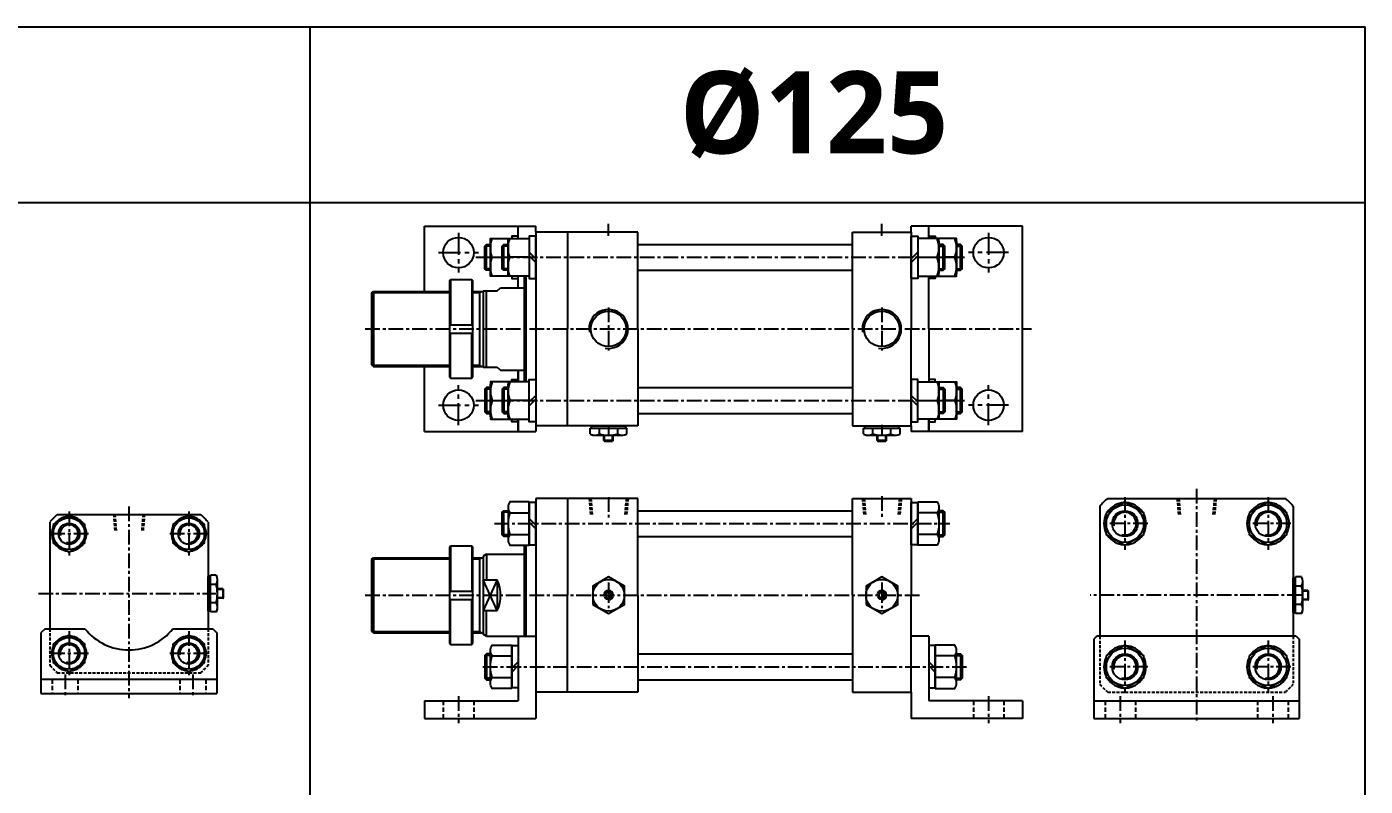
# Model space of a CAD drawing. Extents: x -819 to 7462, y 0 to 3630.
# Drawn here: x 3336 to 4477, y 2983 to 3630 of the extents above; entities that cross this region are included whole.
import ezdxf

# ---------------------------------------------------------------- set-up
doc = ezdxf.new("R2010")
doc.units = 0
doc.header["$LTSCALE"] = 10
doc.header["$MEASUREMENT"] = 0
for name, pattern in [('CENTER', [2, 1.25, -0.25, 0.25, -0.25]), ('CENTERX2', [4, 2.5, -0.5, 0.5, -0.5]), ('HIDDEN', [0.375, 0.25, -0.125]), ('HIDDENX2', [0.75, 0.5, -0.25])]:
    doc.linetypes.add(name, pattern=pattern)
doc.layers.get('0').update_dxf_attribs({"linetype": 'CONTINUOUS'})
doc.layers.get('DEFPOINTS').update_dxf_attribs({"linetype": 'CONTINUOUS'})
for name, color, linetype in [('CEN', 1, 'CENTERX2'), ('CENTER', 1, 'CENTER'), ('HID', 2, 'HIDDENX2'), ('Line', 7, 'CONTINUOUS'), ('ML', 7, 'CONTINUOUS'), ('THIN', 3, 'CONTINUOUS')]:
    doc.layers.add(name, color=color, linetype=linetype)
doc.styles.add('문자', font='romans.shx')

msp = doc.modelspace()

# ---------------------------------------------------------------- linework, layer by layer
for p, q in [((0, 3630), (4477.3, 3630)), ((3577.9, 2336), (3577.9, 3630)), ((4477.3, 2336), (4477.3, 3630)), ((4477.3, 3480), (0, 3480))]:
    msp.add_line(p, q)
at = {"color": 7, "linetype": 'Continuous'}
for p, q in [((3816.6, 3283.1), (3816.6, 3288.1)), ((3816.6, 3288.1), (3822.9, 3288.1)), ((3817.6, 3288.1), (3817.6, 3290.1)), ((3817.6, 3290.1), (3846.8, 3290.1)), ((3822.9, 3288.1), (3847.8, 3288.1)), ((3824.4, 3283.1), (3824.4, 3288.1)), ((3840, 3283.1), (3840, 3288.1)), ((3846.8, 3288.1), (3846.8, 3290.1)), ((3847.8, 3283.1), (3847.8, 3288.1)), ((4049.6, 3283.1), (4049.6, 3288.1)), ((4049.6, 3288.1), (4055.9, 3288.1)), ((4050.6, 3288.1), (4050.6, 3290.1)), ((4050.6, 3290.1), (4079.8, 3290.1)), ((4055.9, 3288.1), (4080.8, 3288.1)), ((4057.4, 3283.1), (4057.4, 3288.1)), ((4073, 3283.1), (4073, 3288.1)), ((4079.8, 3288.1), (4079.8, 3290.1)), ((4080.8, 3283.1), (4080.8, 3288.1)), ((3819.8, 3282.1), (3844.6, 3282.1)), ((3828.2, 3282.3), (3828.2, 3282.3)), ((3828.2, 3277.6), (3828.2, 3282.1)), ((3828.2, 3277.6), (3828.7, 3277.1)), ((3836.2, 3277.6), (3828.2, 3277.6)), ((3828.7, 3277.1), (3835.7, 3277.1)), ((3836.2, 3277.6), (3835.7, 3277.1)), ((3836.2, 3277.6), (3836.2, 3282.1)), ((4052.8, 3282.1), (4077.6, 3282.1)), ((4061.2, 3282.3), (4061.2, 3282.3)), ((4061.2, 3277.6), (4061.2, 3282.1)), ((4061.2, 3277.6), (4061.7, 3277.1)), ((4069.2, 3277.6), (4061.2, 3277.6)), ((4061.7, 3277.1), (4068.7, 3277.1)), ((4069.2, 3277.6), (4068.7, 3277.1)), ((4069.2, 3277.6), (4069.2, 3282.1)), ((3490.8, 3132.5), (3490.8, 3161.7)), ((3492.8, 3161.7), (3490.8, 3161.7)), ((3497.8, 3162.7), (3492.8, 3162.7)), ((3492.8, 3137.9), (3492.8, 3162.7)), ((4423, 3161.3), (4418, 3161.3)), ((4418, 3136.5), (4418, 3161.3)), ((3497.8, 3154.9), (3492.8, 3154.9)), ((3498.8, 3134.7), (3498.8, 3159.5)), ((3503.3, 3151.1), (3498.8, 3151.1)), ((3503.3, 3151.1), (3503.8, 3150.6)), ((3503.3, 3151.1), (3503.3, 3143.1)), ((3503.8, 3143.6), (3503.8, 3150.6)), ((4416, 3131.1), (4416, 3160.3)), ((4418, 3160.3), (4416, 3160.3)), ((4423, 3153.5), (4418, 3153.5)), ((4424, 3133.3), (4424, 3158.1)), ((4428.5, 3149.7), (4424, 3149.7)), ((4428.5, 3149.7), (4429, 3149.2)), ((4428.5, 3149.7), (4428.5, 3141.7)), ((3497.8, 3139.3), (3492.8, 3139.3)), ((3498.5, 3143.1), (3498.5, 3143.1)), ((3503.3, 3143.1), (3498.8, 3143.1)), ((3503.3, 3143.1), (3503.8, 3143.6)), ((4423.8, 3141.7), (4423.8, 3141.7)), ((4428.5, 3141.7), (4424, 3141.7)), ((4428.5, 3141.7), (4429, 3142.2)), ((4429, 3142.2), (4429, 3149.2)), ((3492.8, 3132.5), (3490.8, 3132.5)), ((3492.8, 3131.5), (3492.8, 3137.9)), ((3497.8, 3131.5), (3492.8, 3131.5)), ((4418, 3131.1), (4416, 3131.1)), ((4423, 3137.9), (4418, 3137.9)), ((4418, 3130.1), (4418, 3136.5)), ((4423, 3130.1), (4418, 3130.1))]:
    msp.add_line(p, q, dxfattribs=at)
for points in [[(3818.7, 3137.9), (3832.2, 3130.1), (3845.7, 3137.9), (3845.7, 3153.5), (3832.2, 3161.3), (3818.7, 3153.5)], [(4051.7, 3137.9), (4065.2, 3130.1), (4078.7, 3137.9), (4078.7, 3153.5), (4065.2, 3161.3), (4051.7, 3153.5)], [(3830.8, 3148.2), (3829.3, 3145.7), (3830.8, 3143.2), (3833.6, 3143.2), (3835.1, 3145.7), (3833.6, 3148.2)], [(4063.8, 3148.2), (4062.3, 3145.7), (4063.8, 3143.2), (4066.6, 3143.2), (4068.1, 3145.7), (4066.6, 3148.2)]]:
    msp.add_lwpolyline(points, close=True, dxfattribs=at)
for centre, radius in [((3832.2, 3145.7), 13.5), ((4065.2, 3145.7), 13.5), ((3832.2, 3145.7), 3.5), ((4065.2, 3145.7), 3.5)]:
    msp.add_circle(centre, radius, dxfattribs=at)
for centre, radius, start, end in [((3819.8, 3287.7), 5.62, 235.6158, 270), ((3820.5, 3290.3), 8.22, 241.7006, 298.2994), ((3832.2, 3313.4), 31.3, 255.6172, 270.0141), ((3832.2, 3313.4), 31.3, 269.9859, 284.3828), ((3843.9, 3290.3), 8.22, 241.7006, 298.2994), ((4052.8, 3287.7), 5.62, 235.6158, 270), ((4053.5, 3290.3), 8.22, 241.7006, 298.2994), ((4065.2, 3313.4), 31.3, 255.6172, 270.0141), ((4065.2, 3313.4), 31.3, 269.9859, 284.3828), ((4076.9, 3290.3), 8.22, 241.7006, 298.2994), ((3490.6, 3158.8), 8.22, 331.7006, 28.2994), ((4415.8, 3157.4), 8.22, 331.7006, 28.2994), ((3467.4, 3147.1), 31.3, 359.9859, 14.3828), ((4392.7, 3145.7), 31.3, 359.9859, 14.3828), ((3467.4, 3147.1), 31.3, 345.6172, 0.0141), ((3490.6, 3135.4), 8.22, 331.7006, 28.2994), ((4392.7, 3145.7), 31.3, 345.6172, 0.0141), ((3493.1, 3134.7), 5.62, 325.6158, 0), ((4415.8, 3134), 8.22, 331.7006, 28.2994), ((4418.4, 3133.3), 5.62, 325.6158, 0)]:
    msp.add_arc(centre, radius, start, end, dxfattribs=at)
at = {"layer": 'CEN', "linetype": 'CENTER', "ltscale": 1.5}
for p, q in [((3704.2, 3454.6), (3704.2, 3420.6)), ((4156.2, 3454.6), (4156.2, 3420.6)), ((3687.2, 3437.6), (3721.2, 3437.6)), ((4173.2, 3437.6), (4139.2, 3437.6)), ((3704.2, 3290.6), (3704.2, 3324.6)), ((4156.2, 3290.6), (4156.2, 3324.6)), ((3687.2, 3307.6), (3721.2, 3307.6)), ((4173.2, 3307.6), (4139.2, 3307.6))]:
    msp.add_line(p, q, dxfattribs=at)
at = {"layer": 'CEN', "color": 1, "linetype": 'CENTER'}
for p, q in [((3368.8, 3078.1), (3368.8, 3058.1)), ((3477.8, 3078.1), (3477.8, 3058.1)), ((3704.2, 3059.7), (3704.2, 3036.7)), ((4156.2, 3059.7), (4156.2, 3036.7)), ((4268.5, 3059.7), (4268.5, 3036.7)), ((4398.5, 3059.7), (4398.5, 3036.7))]:
    msp.add_line(p, q, dxfattribs=at)
at = {"layer": 'CENTER'}
for p, q in [((4272.5, 3229.2), (4272.5, 3184.3)), ((4394.5, 3229.2), (4394.5, 3184.3)), ((3372.3, 3217.1), (3372.3, 3179.1)), ((3474.3, 3217.1), (3474.3, 3179.1)), ((4292, 3206.7), (4253, 3206.7)), ((4414, 3206.7), (4375, 3206.7)), ((3388.7, 3198.1), (3355.8, 3198.1)), ((3490.7, 3198.1), (3457.8, 3198.1)), ((3372.3, 3115.1), (3372.3, 3077.1)), ((3474.3, 3115.1), (3474.3, 3077.1)), ((4272.5, 3107.2), (4272.5, 3062.3)), ((4394.5, 3107.2), (4394.5, 3062.3)), ((3388.7, 3096.1), (3355.8, 3096.1)), ((3490.7, 3096.1), (3457.8, 3096.1)), ((4292, 3084.7), (4253, 3084.7)), ((4414, 3084.7), (4375, 3084.7))]:
    msp.add_line(p, q, dxfattribs=at)
at = {"layer": 'DEFPOINTS', "color": 0, "linetype": 'ByBlock'}
msp.add_point((3760.2, 3110.7), dxfattribs=at)
at = {"layer": 'HID', "color": 6, "linetype": 'HIDDEN', "ltscale": 1.5}
for p, q in [((3357.8, 3074.1), (3357.8, 3062.1)), ((3379.8, 3074.1), (3379.8, 3062.1)), ((3466.8, 3074.1), (3466.8, 3062.1)), ((3488.8, 3074.1), (3488.8, 3062.1)), ((3691.2, 3055.7), (3691.2, 3040.7)), ((3717.2, 3055.7), (3717.2, 3040.7)), ((4143.2, 3055.7), (4143.2, 3040.7)), ((4169.2, 3055.7), (4169.2, 3040.7)), ((4255.5, 3055.7), (4255.5, 3040.7)), ((4281.5, 3055.7), (4281.5, 3040.7)), ((4385.5, 3055.7), (4385.5, 3040.7)), ((4411.5, 3055.7), (4411.5, 3040.7))]:
    msp.add_line(p, q, dxfattribs=at)
at = {"layer": 'Line', "color": 6, "linetype": 'HIDDEN'}
for p, q in [((3410.1, 3214.6), (3411.3, 3200.6)), ((3411.2, 3214.6), (3412.5, 3200)), ((3435.3, 3214.6), (3434.1, 3200)), ((3436.5, 3214.6), (3435.3, 3200.6))]:
    msp.add_line(p, q, dxfattribs=at)
at = {"layer": 'ML'}
for p, q in [((3675.2, 3460.1), (3770.2, 3460.1)), ((3675.2, 3404.6), (3675.2, 3460.1)), ((3755.2, 3449.6), (3755.2, 3460.1)), ((3770.2, 3455.1), (3770.2, 3460.1)), ((4185.2, 3460.1), (4090.2, 3460.1)), ((4090.2, 3455.1), (4090.2, 3460.1)), ((4105.2, 3449.6), (4105.2, 3460.1)), ((4185.2, 3372.6), (4185.2, 3460.1)), ((3731.6, 3447.4), (3731.6, 3419.7)), ((3746.6, 3447.4), (3746.6, 3419.7)), ((3770.2, 3455.1), (3770.2, 3290.1)), ((3797.2, 3455.1), (3770.2, 3455.1)), ((3797.2, 3455.1), (3797.2, 3372.6)), ((3857.2, 3455.1), (3797.2, 3455.1)), ((3857.2, 3372.6), (3857.2, 3455.1)), ((4040.2, 3372.6), (4040.2, 3455.1)), ((4040.2, 3455.1), (4090.2, 3455.1)), ((4090.2, 3455.1), (4090.2, 3372.6)), ((4113.8, 3447.4), (4113.8, 3419.7)), ((4128.8, 3447.4), (4128.8, 3419.7)), ((3728, 3422.6), (3728, 3444.6)), ((3743, 3422.6), (3743, 3444.6)), ((3764.6, 3438), (3770.2, 3432.4)), ((4095.8, 3438), (4090.2, 3432.4)), ((4117.4, 3422.6), (4117.4, 3444.6)), ((4132.4, 3422.6), (4132.4, 3444.6)), ((3733, 3433.6), (3741.6, 3433.6)), ((3764.6, 3433.6), (3748, 3433.6)), ((3764.6, 3434.8), (3770.2, 3429.2)), ((4095.8, 3434.8), (4090.2, 3429.2)), ((4095.8, 3433.6), (4112.4, 3433.6)), ((4127.4, 3433.6), (4118.8, 3433.6)), ((3696.5, 3413.6), (3697.5, 3414.6)), ((3696.5, 3413.6), (3696.5, 3331.6)), ((3697.5, 3414.6), (3697.5, 3376.1)), ((3697.5, 3414.6), (3715.5, 3414.6)), ((3715.5, 3414.6), (3715.5, 3376.1)), ((3715.5, 3414.6), (3716.5, 3413.6)), ((3716.5, 3331.6), (3716.5, 3413.6)), ((3755.2, 3407.6), (3755.2, 3417.6)), ((3760.2, 3417.6), (3760.2, 3327.6)), ((3761.7, 3417.6), (3761.7, 3327.6)), ((4105.2, 3372.6), (4105.2, 3417.6)), ((3630.2, 3403.1), (3631.7, 3404.6)), ((3630.2, 3403.1), (3630.2, 3342.1)), ((3631.7, 3404.6), (3631.7, 3340.6)), ((3722.2, 3404.6), (3722.2, 3340.6)), ((3725.2, 3405.1), (3725.2, 3340.1)), ((3728.2, 3340.1), (3728.2, 3405.1)), ((3737.2, 3405.1), (3740.2, 3407.6)), ((3696.5, 3376.1), (3716.5, 3376.1)), ((3696.5, 3369.1), (3716.5, 3369.1)), ((3697.5, 3330.6), (3697.5, 3369.1)), ((3715.5, 3330.6), (3715.5, 3369.1)), ((3797.2, 3290.1), (3797.2, 3372.6)), ((3857.2, 3372.6), (3857.2, 3290.1)), ((4040.2, 3372.6), (4040.2, 3290.1)), ((4090.2, 3290.1), (4090.2, 3372.6)), ((4105.2, 3372.6), (4105.2, 3327.6)), ((4185.2, 3285.1), (4185.2, 3372.6)), ((3630.2, 3342.1), (3631.7, 3340.6)), ((3675.2, 3285.1), (3675.2, 3340.6)), ((3737.2, 3340.1), (3740.2, 3337.6)), ((3755.2, 3327.6), (3755.2, 3337.6)), ((3755.2, 3337.6), (3755.2, 3327.6)), ((3696.5, 3331.6), (3697.5, 3330.6)), ((3697.5, 3330.6), (3715.5, 3330.6)), ((3715.5, 3330.6), (3716.5, 3331.6)), ((3728, 3322.6), (3728, 3300.6)), ((3731.6, 3297.7), (3731.6, 3325.4)), ((3743, 3322.6), (3743, 3300.6)), ((3746.6, 3297.7), (3746.6, 3325.4)), ((4113.8, 3297.7), (4113.8, 3325.4)), ((4117.4, 3322.6), (4117.4, 3300.6)), ((4128.8, 3297.7), (4128.8, 3325.4)), ((4132.4, 3322.6), (4132.4, 3300.6)), ((4132.4, 3300.6), (4132.4, 3322.6)), ((3733, 3311.6), (3741.6, 3311.6)), ((3764.6, 3311.6), (3748, 3311.6)), ((3764.6, 3310.4), (3770.2, 3316)), ((3764.6, 3307.2), (3770.2, 3312.8)), ((4095.8, 3310.4), (4090.2, 3316)), ((4095.8, 3307.2), (4090.2, 3312.8)), ((4095.8, 3311.6), (4112.4, 3311.6)), ((4127.4, 3311.6), (4118.8, 3311.6)), ((3755.2, 3285.1), (3755.2, 3295.6)), ((3755.2, 3295.6), (3755.2, 3285.1)), ((3797.2, 3290.1), (3770.2, 3290.1)), ((3770.2, 3290.1), (3770.2, 3285.1)), ((3857.2, 3290.1), (3797.2, 3290.1)), ((4040.2, 3290.1), (4090.2, 3290.1)), ((4090.2, 3290.1), (4090.2, 3285.1)), ((4105.2, 3295.6), (4105.2, 3285.1)), ((4105.2, 3285.1), (4105.2, 3295.6)), ((3675.2, 3285.1), (3770.2, 3285.1)), ((4185.2, 3285.1), (4090.2, 3285.1)), ((3746.6, 3220.6), (3746.6, 3192.9)), ((3797.2, 3228.2), (3770.2, 3228.2)), ((3770.2, 3228.2), (3770.2, 3063.2)), ((3857.2, 3228.2), (3797.2, 3228.2)), ((3797.2, 3228.2), (3797.2, 3145.7)), ((3857.2, 3145.7), (3857.2, 3228.2)), ((4040.2, 3228.2), (4090.2, 3228.2)), ((4040.2, 3145.7), (4040.2, 3228.2)), ((4090.2, 3228.2), (4090.2, 3145.7)), ((4113.8, 3220.6), (4113.8, 3192.9)), ((4251, 3221.5), (4251, 3110.7)), ((4257.8, 3228.2), (4409.3, 3228.2)), ((4416, 3221.5), (4416, 3110.7)), ((3355.8, 3208.1), (3355.8, 3117.1)), ((3362.2, 3214.6), (3484.3, 3214.6)), ((3490.8, 3208.1), (3490.8, 3117.1)), ((3743, 3195.7), (3743, 3217.7)), ((3748, 3216), (3764.6, 3216)), ((3764.6, 3211.1), (3770.2, 3205.5)), ((3764.6, 3207.9), (3770.2, 3202.3)), ((4095.8, 3211.1), (4090.2, 3205.5)), ((4095.8, 3207.9), (4090.2, 3202.3)), ((4112.4, 3216), (4095.8, 3216)), ((4117.4, 3195.7), (4117.4, 3217.7)), ((3748, 3197.5), (3764.6, 3197.5)), ((4112.4, 3197.5), (4095.8, 3197.5)), ((3696.5, 3186.7), (3697.5, 3187.7)), ((3696.5, 3186.7), (3696.5, 3104.7)), ((3697.5, 3187.7), (3715.5, 3187.7)), ((3697.5, 3187.7), (3697.5, 3149.2)), ((3715.5, 3187.7), (3716.5, 3186.7)), ((3715.5, 3187.7), (3715.5, 3149.2)), ((3716.5, 3104.7), (3716.5, 3186.7)), ((3760.2, 3188.3), (3760.2, 3110.7)), ((3761.7, 3188.3), (3761.7, 3110.7)), ((3630.2, 3176.2), (3631.7, 3177.7)), ((3630.2, 3176.2), (3630.2, 3115.2)), ((3631.7, 3177.7), (3631.7, 3113.7)), ((3722.2, 3177.7), (3722.2, 3113.7)), ((3728.2, 3180.7), (3725.2, 3179)), ((3725.2, 3179), (3725.2, 3112.5)), ((3728.2, 3180.7), (3728.2, 3158.7)), ((3725.2, 3158.7), (3737.2, 3158.7)), ((3737.2, 3158.7), (3737.2, 3132.7)), ((3696.5, 3149.2), (3716.5, 3149.2)), ((3696.5, 3142.2), (3716.5, 3142.2)), ((3697.5, 3103.7), (3697.5, 3142.2)), ((3715.5, 3103.7), (3715.5, 3142.2)), ((3797.2, 3063.2), (3797.2, 3145.7)), ((3857.2, 3145.7), (3857.2, 3063.2)), ((4040.2, 3145.7), (4040.2, 3063.2)), ((4090.2, 3063.2), (4090.2, 3145.7)), ((3725.2, 3132.7), (3737.2, 3132.7)), ((3728.2, 3110.7), (3728.2, 3132.7)), ((3351.8, 3117.1), (3348.3, 3113.6)), ((3351.8, 3117.1), (3385.8, 3117.1)), ((3460.7, 3117.1), (3494.8, 3117.1)), ((3494.8, 3117.1), (3498.3, 3113.6)), ((3348.3, 3113.6), (3348.3, 3062.1)), ((3498.3, 3113.6), (3498.3, 3062.1)), ((3630.2, 3115.2), (3631.7, 3113.7)), ((3696.5, 3104.7), (3697.5, 3103.7)), ((3715.5, 3103.7), (3716.5, 3104.7)), ((3728.2, 3110.7), (3725.2, 3112.5)), ((3755.2, 3110.7), (3755.2, 3055.7)), ((3755.2, 3110.7), (3770.2, 3110.7)), ((4105.2, 3110.7), (4090.2, 3110.7)), ((4105.2, 3110.7), (4105.2, 3055.7)), ((4248.5, 3110.7), (4246, 3108.2)), ((4246, 3108.2), (4246, 3040.7)), ((4418.5, 3110.7), (4248.5, 3110.7)), ((4418.5, 3110.7), (4421, 3108.2)), ((4421, 3108.2), (4421, 3040.7)), ((3697.5, 3103.7), (3715.5, 3103.7)), ((3728, 3095.7), (3728, 3073.7)), ((3731.6, 3070.9), (3731.6, 3098.6)), ((3733, 3094), (3749.6, 3094)), ((4127.4, 3094), (4110.8, 3094)), ((4128.8, 3070.9), (4128.8, 3098.6)), ((4132.4, 3095.7), (4132.4, 3073.7)), ((3749.6, 3083.5), (3755.2, 3089.1)), ((3749.6, 3080.3), (3755.2, 3085.9)), ((4110.8, 3083.5), (4105.2, 3089.1)), ((4110.8, 3080.3), (4105.2, 3085.9)), ((3348.3, 3074.1), (3498.3, 3074.1)), ((3733, 3075.5), (3749.6, 3075.5)), ((4127.4, 3075.5), (4110.8, 3075.5)), ((3348.3, 3062.1), (3498.3, 3062.1)), ((3797.2, 3063.2), (3770.2, 3063.2)), ((3770.2, 3063.2), (3770.2, 3040.7)), ((3857.2, 3063.2), (3797.2, 3063.2)), ((4040.2, 3063.2), (4090.2, 3063.2)), ((4090.2, 3063.2), (4090.2, 3040.7)), ((3675.2, 3055.7), (3755.2, 3055.7)), ((3675.2, 3055.7), (3675.2, 3040.7)), ((4185.2, 3055.7), (4105.2, 3055.7)), ((4185.2, 3055.7), (4185.2, 3040.7)), ((4246, 3055.7), (4421, 3055.7)), ((3675.2, 3040.7), (3770.2, 3040.7)), ((4185.2, 3040.7), (4090.2, 3040.7)), ((4246, 3040.7), (4421, 3040.7))]:
    msp.add_line(p, q, dxfattribs=at)
at = {"layer": 'ML', "color": 1, "linetype": 'CENTER'}
for p, q in [((3832.2, 3451.8), (3832.2, 3462.2)), ((4065.2, 3451.8), (4065.2, 3462.2)), ((3719, 3433.6), (4135.6, 3433.6)), ((3832.2, 3390.9), (3832.2, 3354.3)), ((4065.2, 3390.9), (4065.2, 3354.3)), ((3624.7, 3372.6), (4192.9, 3372.6)), ((3719, 3311.6), (4135.6, 3311.6)), ((3832.2, 3290.9), (3832.2, 3281.4)), ((4065.2, 3290.9), (4065.2, 3281.4)), ((4065.2, 3230), (4065.2, 3211.7)), ((4333.5, 3236.5), (4333.5, 3038.9)), ((3423.3, 3221.4), (3423.3, 3057.9)), ((3832.2, 3229.3), (3832.2, 3211.8)), ((3734.9, 3206.7), (4123.3, 3206.7)), ((3832.2, 3156.7), (3832.2, 3134.7)), ((4065.2, 3156.7), (4065.2, 3134.7)), ((3346.1, 3147.1), (3497.5, 3147.1)), ((3624.7, 3145.7), (4099.4, 3145.7)), ((4423.3, 3145.7), (4242.8, 3145.7)), ((3725.1, 3084.7), (4137.4, 3084.7))]:
    msp.add_line(p, q, dxfattribs=at)
at = {"layer": 'ML', "color": 7, "linetype": 'Continuous'}
for p, q in [((3857.2, 3444.6), (4040.2, 3444.6)), ((3857.2, 3422.6), (4040.2, 3422.6)), ((3631.7, 3404.6), (3696.5, 3404.6)), ((3716.5, 3404.6), (3725.2, 3404.6)), ((3725.2, 3405.1), (3737.2, 3405.1)), ((3740.2, 3407.6), (3760.2, 3407.6)), ((3631.7, 3340.6), (3696.5, 3340.6)), ((3716.5, 3340.6), (3725.2, 3340.6)), ((3725.2, 3340.1), (3737.2, 3340.1)), ((3740.2, 3337.6), (3760.2, 3337.6)), ((3857.2, 3322.6), (4040.2, 3322.6)), ((3857.2, 3300.6), (4040.2, 3300.6)), ((3857.2, 3217.7), (4040.2, 3217.7)), ((3857.2, 3195.7), (4040.2, 3195.7)), ((3631.7, 3177.7), (3696.5, 3177.7)), ((3716.5, 3177.7), (3725.2, 3177.7)), ((3728.2, 3180.7), (3760.2, 3180.7)), ((3631.7, 3113.7), (3696.5, 3113.7)), ((3716.5, 3113.7), (3725.2, 3113.7)), ((3728.2, 3110.7), (3760.2, 3110.7)), ((3857.2, 3095.7), (4040.2, 3095.7)), ((3857.2, 3073.7), (4040.2, 3073.7))]:
    msp.add_line(p, q, dxfattribs=at)
at = {"layer": 'ML', "color": 2, "linetype": 'Continuous'}
for p, q in [((3630.7, 3403.6), (3696.5, 3403.6)), ((3716.5, 3403.6), (3722.2, 3403.6)), ((3630.7, 3341.6), (3696.5, 3341.6)), ((3716.5, 3341.6), (3722.2, 3341.6)), ((3630.7, 3176.7), (3696.5, 3176.7)), ((3716.5, 3176.7), (3722.2, 3176.7)), ((3630.7, 3114.7), (3696.5, 3114.7)), ((3716.5, 3114.7), (3722.2, 3114.7))]:
    msp.add_line(p, q, dxfattribs=at)
at = {"layer": 'ML', "color": 2}
for p, q in [((3722.2, 3403.6), (3723.9, 3404.6)), ((3722.2, 3341.6), (3723.9, 3340.6)), ((3828.7, 3282.3), (3828.7, 3282.3)), ((3828.7, 3277.1), (3828.7, 3282.1)), ((3835.7, 3277.1), (3835.7, 3282.1)), ((4061.7, 3282.3), (4061.7, 3282.3)), ((4061.7, 3277.1), (4061.7, 3282.1)), ((4068.7, 3277.1), (4068.7, 3282.1)), ((3722.2, 3176.7), (3723.9, 3177.7)), ((3503.8, 3150.6), (3498.8, 3150.6)), ((3737.2, 3158.7), (3725.2, 3132.7)), ((3737.2, 3132.7), (3725.2, 3158.7)), ((3498.6, 3143.6), (3498.6, 3143.6)), ((3503.8, 3143.6), (3498.8, 3143.6)), ((4423.8, 3142.2), (4423.8, 3142.2)), ((4429, 3149.2), (4424, 3149.2)), ((4429, 3142.2), (4424, 3142.2)), ((3722.2, 3114.7), (3723.9, 3113.7))]:
    msp.add_line(p, q, dxfattribs=at)
at = {"layer": 'ML', "color": 6, "linetype": 'HIDDEN'}
for p, q in [((3815.6, 3228.2), (3816.8, 3214.2)), ((3817.1, 3228.2), (3818.3, 3214.2)), ((3847.3, 3228.2), (3846.1, 3214.2)), ((3848.8, 3228.2), (3847.6, 3214.2)), ((4048.6, 3228.2), (4049.8, 3214.2)), ((4050.1, 3228.2), (4051.3, 3214.2)), ((4080.3, 3228.2), (4079.1, 3214.2)), ((4081.8, 3228.2), (4080.6, 3214.2)), ((4316.9, 3228.2), (4318.1, 3214.2)), ((4318.4, 3228.2), (4319.6, 3214.2)), ((4348.7, 3228.2), (4347.4, 3214.2)), ((4350.1, 3228.2), (4348.9, 3214.2)), ((3355.8, 3117.1), (3355.8, 3086.1)), ((3490.8, 3117.1), (3490.8, 3086.1)), ((4251, 3110.7), (4251, 3070)), ((4416, 3110.7), (4416, 3070)), ((3362.2, 3079.6), (3484.3, 3079.6)), ((4257.8, 3063.2), (4409.3, 3063.2))]:
    msp.add_line(p, q, dxfattribs=at)
at = {"layer": 'ML'}
for points in [[(3733, 3417.6, -0.178633), (3733, 3433.6, -0.178633), (3733, 3449.6)], [(3748, 3417.6, -0.178633), (3748, 3433.6, -0.178633), (3748, 3449.6)], [(4112.4, 3417.6, 0.178633), (4112.4, 3433.6, 0.178633), (4112.4, 3449.6)], [(4127.4, 3417.6, 0.178633), (4127.4, 3433.6, 0.178633), (4127.4, 3449.6)], [(3733, 3327.6, 0.178633), (3733, 3311.6, 0.178633), (3733, 3295.6)], [(3748, 3327.6, 0.178633), (3748, 3311.6, 0.178633), (3748, 3295.6)], [(4112.4, 3327.6, -0.178633), (4112.4, 3311.6, -0.178633), (4112.4, 3295.6)], [(4127.4, 3327.6, -0.178633), (4127.4, 3311.6, -0.178633), (4127.4, 3295.6)], [(3764.6, 3225.2), (3748, 3225.2, 0.309401), (3748, 3216, 0.154701), (3748, 3197.5, 0.309401), (3748, 3188.3), (3764.6, 3188.3), (3764.6, 3225.2)], [(4095.8, 3225.2), (4112.4, 3225.2, -0.309401), (4112.4, 3216, -0.154701), (4112.4, 3197.5, -0.309401), (4112.4, 3188.3), (4095.8, 3188.3), (4095.8, 3225.2)], [(3749.6, 3066.3), (3733, 3066.3, -0.309401), (3733, 3075.5, -0.154701), (3733, 3094, -0.309401), (3733, 3103.2), (3749.6, 3103.2), (3749.6, 3066.3)], [(4110.8, 3066.3), (4127.4, 3066.3, 0.309401), (4127.4, 3075.5, 0.154701), (4127.4, 3094, 0.309401), (4127.4, 3103.2), (4110.8, 3103.2), (4110.8, 3066.3)]]:
    msp.add_lwpolyline(points, format="xyb", dxfattribs=at)
for points in [[(3749.6, 3417.6), (3731.6, 3417.6), (3731.6, 3449.6), (3749.6, 3449.6)], [(3755.2, 3449.6), (3755.2, 3451.6), (3749.6, 3451.6), (3749.6, 3449.6)], [(3770.2, 3415.5), (3770.2, 3451.6), (3764.6, 3451.6), (3764.6, 3415.5), (3770.2, 3415.5)], [(4090.2, 3415.5), (4090.2, 3451.6), (4095.8, 3451.6), (4095.8, 3415.5), (4090.2, 3415.5)], [(4105.2, 3449.6), (4105.2, 3451.6), (4110.8, 3451.6), (4110.8, 3449.6)], [(4110.8, 3417.6), (4128.8, 3417.6), (4128.8, 3449.6), (4110.8, 3449.6)], [(3731.6, 3422.6), (3728, 3422.6), (3726.6, 3423.9), (3726.6, 3443.2), (3728, 3444.6), (3731.6, 3444.6)], [(3746.6, 3422.6), (3743, 3422.6), (3741.6, 3423.9), (3741.6, 3443.2), (3743, 3444.6), (3746.6, 3444.6)], [(4113.8, 3422.6), (4117.4, 3422.6), (4118.8, 3423.9), (4118.8, 3443.2), (4117.4, 3444.6), (4113.8, 3444.6)], [(4128.8, 3422.6), (4132.4, 3422.6), (4133.8, 3423.9), (4133.8, 3443.2), (4132.4, 3444.6), (4128.8, 3444.6)], [(3749.6, 3417.6), (3749.6, 3415.5), (3755.2, 3415.5)], [(3755.2, 3415.5), (3755.2, 3417.6)], [(4110.8, 3417.6), (4110.8, 3415.5), (4105.2, 3415.5)], [(4105.2, 3415.5), (4105.2, 3417.6)], [(3731.6, 3322.6), (3728, 3322.6), (3726.6, 3321.2), (3726.6, 3301.9), (3728, 3300.6), (3731.6, 3300.6)], [(3749.6, 3327.6), (3731.6, 3327.6), (3731.6, 3295.6), (3749.6, 3295.6)], [(3746.6, 3322.6), (3743, 3322.6), (3741.6, 3321.2), (3741.6, 3301.9), (3743, 3300.6), (3746.6, 3300.6)], [(3749.6, 3327.6), (3749.6, 3329.6), (3755.2, 3329.6)], [(3755.2, 3329.6), (3755.2, 3327.6)], [(3770.2, 3329.6), (3770.2, 3293.5), (3764.6, 3293.5), (3764.6, 3329.6), (3770.2, 3329.6)], [(4090.2, 3329.6), (4090.2, 3293.5), (4095.8, 3293.5), (4095.8, 3329.6), (4090.2, 3329.6)], [(4105.2, 3329.6), (4105.2, 3327.6)], [(4110.8, 3327.6), (4110.8, 3329.6), (4105.2, 3329.6)], [(4110.8, 3327.6), (4128.8, 3327.6), (4128.8, 3295.6), (4110.8, 3295.6)], [(4113.8, 3322.6), (4117.4, 3322.6), (4118.8, 3321.2), (4118.8, 3301.9), (4117.4, 3300.6), (4113.8, 3300.6)], [(4128.8, 3300.6), (4132.4, 3300.6), (4133.8, 3301.9), (4133.8, 3321.2), (4132.4, 3322.6), (4128.8, 3322.6)], [(3755.2, 3295.6), (3755.2, 3293.5), (3749.6, 3293.5), (3749.6, 3295.6)], [(4105.2, 3295.6), (4105.2, 3293.5), (4110.8, 3293.5), (4110.8, 3295.6)], [(3770.2, 3188.7), (3770.2, 3224.8), (3764.6, 3224.8), (3764.6, 3188.7), (3770.2, 3188.7)], [(4090.2, 3188.7), (4090.2, 3224.8), (4095.8, 3224.8), (4095.8, 3188.7), (4090.2, 3188.7)], [(4256.5, 3216), (4256.5, 3197.5), (4272.5, 3188.3), (4288.5, 3197.5), (4288.5, 3216), (4272.5, 3225.2), (4256.5, 3216)], [(4378.5, 3216), (4378.5, 3197.5), (4394.5, 3188.3), (4410.5, 3197.5), (4410.5, 3216), (4394.5, 3225.2), (4378.5, 3216)], [(3358.8, 3205.9), (3358.8, 3190.3), (3372.3, 3182.5), (3385.8, 3190.3), (3385.8, 3205.9), (3372.3, 3213.7), (3358.8, 3205.9)], [(3460.8, 3205.9), (3460.8, 3190.3), (3474.3, 3182.5), (3487.8, 3190.3), (3487.8, 3205.9), (3474.3, 3213.7), (3460.8, 3205.9)], [(3746.6, 3195.7), (3743, 3195.7), (3741.6, 3197.1), (3741.6, 3216.4), (3743, 3217.7), (3746.6, 3217.7)], [(4113.8, 3195.7), (4117.4, 3195.7), (4118.8, 3197.1), (4118.8, 3216.4), (4117.4, 3217.7), (4113.8, 3217.7)], [(3358.8, 3103.9), (3358.8, 3088.3), (3372.3, 3080.5), (3385.8, 3088.3), (3385.8, 3103.9), (3372.3, 3111.7), (3358.8, 3103.9)], [(3460.8, 3103.9), (3460.8, 3088.3), (3474.3, 3080.5), (3487.8, 3088.3), (3487.8, 3103.9), (3474.3, 3111.7), (3460.8, 3103.9)], [(3731.6, 3095.7), (3728, 3095.7), (3726.6, 3094.4), (3726.6, 3075.1), (3728, 3073.7), (3731.6, 3073.7)], [(3755.2, 3102.8), (3755.2, 3066.7), (3749.6, 3066.7), (3749.6, 3102.8), (3755.2, 3102.8)], [(4105.2, 3102.8), (4105.2, 3066.7), (4110.8, 3066.7), (4110.8, 3102.8), (4105.2, 3102.8)], [(4128.8, 3095.7), (4132.4, 3095.7), (4133.8, 3094.4), (4133.8, 3075.1), (4132.4, 3073.7), (4128.8, 3073.7)], [(4256.5, 3094), (4256.5, 3075.5), (4272.5, 3066.3), (4288.5, 3075.5), (4288.5, 3094), (4272.5, 3103.2), (4256.5, 3094)], [(4378.5, 3094), (4378.5, 3075.5), (4394.5, 3066.3), (4410.5, 3075.5), (4410.5, 3094), (4394.5, 3103.2), (4378.5, 3094)]]:
    msp.add_lwpolyline(points, dxfattribs=at)
for points in [[(3764.6, 3417.6), (3746.6, 3417.6), (3746.6, 3449.6), (3764.6, 3449.6)], [(4095.8, 3417.6), (4113.8, 3417.6), (4113.8, 3449.6), (4095.8, 3449.6)], [(3764.6, 3327.6), (3746.6, 3327.6), (3746.6, 3295.6), (3764.6, 3295.6)], [(4095.8, 3327.6), (4113.8, 3327.6), (4113.8, 3295.6), (4095.8, 3295.6)]]:
    msp.add_lwpolyline(points, close=True, dxfattribs=at)
for centre, radius in [((3704.2, 3437.6), 13), ((4156.2, 3437.6), 13), ((3832.2, 3372.6), 15.1), ((4065.2, 3372.6), 15.1), ((3704.2, 3307.6), 13), ((4156.2, 3307.6), 13), ((4272.5, 3206.7), 16), ((4394.5, 3206.7), 16), ((3372.3, 3198.1), 13.5), ((3372.3, 3198.1), 9), ((3474.3, 3198.1), 13.5), ((3474.3, 3198.1), 9), ((4272.5, 3206.7), 11), ((4394.5, 3206.7), 11), ((3372.3, 3096.1), 13.5), ((3372.3, 3096.1), 9), ((3474.3, 3096.1), 13.5), ((3474.3, 3096.1), 9), ((4272.5, 3084.7), 16), ((4272.5, 3084.7), 11), ((4394.5, 3084.7), 16), ((4394.5, 3084.7), 11)]:
    msp.add_circle(centre, radius, dxfattribs=at)
at = {"layer": 'ML', "color": 2}
for centre, radius, start, end in [((3832.2, 3372.6), 16.6, 259.7841, 189.9064), ((4065.2, 3372.6), 16.6, 259.7841, 189.9064), ((4272.5, 3206.7), 9.65, 254.5871, 191.1), ((4394.5, 3206.7), 9.65, 254.5871, 191.1), ((3372.3, 3198.1), 7.65, 250.941, 191.9898), ((3474.3, 3198.1), 7.65, 270, 191.9551), ((3832.2, 3145.7), 4, 270, 180), ((4065.2, 3145.7), 4, 270, 180), ((3372.3, 3096.1), 7.65, 250.5215, 191.3807), ((3474.3, 3096.1), 7.65, 257.4029, 189.0262), ((4272.5, 3084.7), 9.65, 254.5871, 191.1), ((4394.5, 3084.7), 9.65, 254.5871, 191.1)]:
    msp.add_arc(centre, radius, start, end, dxfattribs=at)
at = {"layer": 'ML'}
for centre, radius, start, end in [((4333.5, 3145.7), 112, 132.5568, 137.4432), ((4272.5, 3206.7), 18, 92.4276, 147.5724), ((4272.5, 3206.7), 18, 32.4276, 87.5724), ((4394.5, 3206.7), 18, 92.4276, 147.5724), ((4394.5, 3206.7), 18, 32.4276, 87.5724), ((4333.5, 3145.7), 112, 42.5568, 47.4432), ((3423.3, 3147.1), 91, 132.1186, 137.8814), ((3372.3, 3198.1), 14.8, 95.8059, 144.1941), ((3372.3, 3198.1), 14.8, 35.8059, 84.1941), ((3474.3, 3198.1), 14.8, 95.8059, 144.1941), ((3474.3, 3198.1), 14.8, 35.8059, 84.1941), ((3423.3, 3147.1), 91, 42.1186, 47.8814), ((4272.5, 3206.7), 18, 152.4276, 207.5724), ((4272.5, 3206.7), 18, 332.4276, 27.5724), ((4394.5, 3206.7), 18, 152.4276, 207.5724), ((4394.5, 3206.7), 18, 332.4276, 27.5724), ((3372.3, 3198.1), 14.8, 155.8059, 204.1941), ((3372.3, 3198.1), 14.8, 335.8059, 24.1941), ((3474.3, 3198.1), 14.8, 155.8059, 204.1941), ((3474.3, 3198.1), 14.8, 335.8059, 24.1941), ((4272.5, 3206.7), 18, 212.4276, 267.5724), ((4272.5, 3206.7), 18, 272.4276, 327.5724), ((4394.5, 3206.7), 18, 212.4276, 267.5724), ((4394.5, 3206.7), 18, 272.4276, 327.5724), ((3372.3, 3198.1), 14.8, 215.8059, 264.1941), ((3372.3, 3198.1), 14.8, 275.8059, 324.1941), ((3474.3, 3198.1), 14.8, 215.8059, 264.1941), ((3474.3, 3198.1), 14.8, 275.8059, 324.1941), ((3710.6, 3145.7), 29.6, 333.9922, 26.0078), ((3423.3, 3147.1), 48, 218.6822, 321.3178), ((3372.3, 3096.1), 14.8, 95.8059, 144.1941), ((3372.3, 3096.1), 14.8, 35.8059, 84.1941), ((3474.3, 3096.1), 14.8, 95.8059, 144.1941), ((3474.3, 3096.1), 14.8, 35.8059, 84.1941), ((3372.3, 3096.1), 14.8, 155.8059, 204.1941), ((3372.3, 3096.1), 14.8, 335.8059, 24.1941), ((3474.3, 3096.1), 14.8, 155.8059, 204.1941), ((3474.3, 3096.1), 14.8, 335.8059, 24.1941), ((4272.5, 3084.7), 18, 152.4276, 207.5724), ((4272.5, 3084.7), 18, 92.4276, 147.5724), ((4272.5, 3084.7), 18, 32.4276, 87.5724), ((4272.5, 3084.7), 18, 332.4276, 27.5724), ((4394.5, 3084.7), 18, 152.4276, 207.5724), ((4394.5, 3084.7), 18, 92.4276, 147.5724), ((4394.5, 3084.7), 18, 32.4276, 87.5724), ((4394.5, 3084.7), 18, 332.4276, 27.5724), ((3372.3, 3096.1), 14.8, 215.8059, 264.1941), ((3372.3, 3096.1), 14.8, 275.8059, 324.1941), ((3474.3, 3096.1), 14.8, 215.8059, 264.1941), ((3474.3, 3096.1), 14.8, 275.8059, 324.1941), ((4272.5, 3084.7), 18, 212.4276, 267.5724), ((4272.5, 3084.7), 18, 272.4276, 327.5724), ((4394.5, 3084.7), 18, 212.4276, 267.5724), ((4394.5, 3084.7), 18, 272.4276, 327.5724)]:
    msp.add_arc(centre, radius, start, end, dxfattribs=at)
at = {"layer": 'ML', "color": 6, "linetype": 'HIDDEN'}
for centre, radius, start, end in [((3423.3, 3147.1), 91, 222.1186, 227.8814), ((3423.3, 3147.1), 91, 312.1186, 317.8814), ((4333.5, 3145.7), 112, 222.5568, 227.4432), ((4333.5, 3145.7), 112, 312.5568, 317.4432)]:
    msp.add_arc(centre, radius, start, end, dxfattribs=at)
at = {"layer": 'THIN', "color": 2}
for p, q in [((3731.6, 3443.2), (3726.6, 3443.2)), ((3746.6, 3443.2), (3741.6, 3443.2)), ((4113.8, 3443.2), (4118.8, 3443.2)), ((4128.8, 3443.2), (4133.8, 3443.2)), ((3731.6, 3423.9), (3726.6, 3423.9)), ((3746.6, 3423.9), (3741.6, 3423.9)), ((4113.8, 3423.9), (4118.8, 3423.9)), ((4128.8, 3423.9), (4133.8, 3423.9)), ((3731.6, 3321.2), (3726.6, 3321.2)), ((3746.6, 3321.2), (3741.6, 3321.2)), ((4113.8, 3321.2), (4118.8, 3321.2)), ((4128.8, 3321.2), (4133.8, 3321.2)), ((3731.6, 3301.9), (3726.6, 3301.9)), ((3746.6, 3301.9), (3741.6, 3301.9)), ((4113.8, 3301.9), (4118.8, 3301.9)), ((4128.8, 3301.9), (4133.8, 3301.9)), ((3746.6, 3216.4), (3741.6, 3216.4)), ((4113.8, 3216.4), (4118.8, 3216.4)), ((3746.6, 3197.1), (3741.6, 3197.1)), ((4113.8, 3197.1), (4118.8, 3197.1)), ((3731.6, 3094.4), (3726.6, 3094.4)), ((4128.8, 3094.4), (4133.8, 3094.4)), ((3731.6, 3075.1), (3726.6, 3075.1)), ((4128.8, 3075.1), (4133.8, 3075.1))]:
    msp.add_line(p, q, dxfattribs=at)

# ---------------------------------------------------------------- texts
at = {"insert": (3892.8, 3592.1), "char_height": 70, "attachment_point": 1, "style": '문자'}
msp.add_mtext_dynamic_manual_height_columns('{\\fMalgun Gothic|b1|i0|c129|p50;%%C125}', width=124.533, gutter_width=16, heights=[-75.6], dxfattribs=at)

doc.saveas('drawing.dxf')
